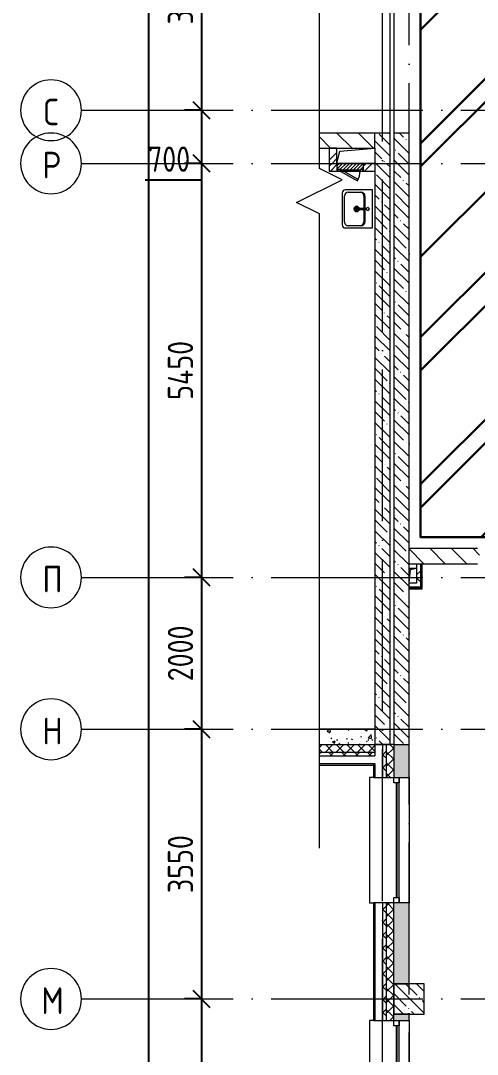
# Model space of a CAD drawing. Header units: millimetres. Extents: x -68946 to 690821, y -552984 to 293768.
# Drawn here: x 92437 to 98453, y -219310 to -205702 of the extents above; entities that cross this region are included whole.
import ezdxf

# ---------------------------------------------------------------- set-up
doc = ezdxf.new("R2010")
doc.units = ezdxf.units.MM
doc.linetypes.add('ADSK_Линия сетки', pattern=[2500, 2000, -250, 0, -250])
doc.layers.get('Defpoints').update_dxf_attribs({"color": 250})
for name, color, linetype, lineweight in [('1.2) Стяжка 6 вып.', 30, 'Continuous', 30), ('1.3) Звуко-изол           6 вып.', 90, 'Continuous', 30), ('1.4) Стяжка 6 вып.', 30, 'Continuous', 30), ('A-____-____-DIMS', 250, 'Continuous', 9), ('A-DETL-GENF-OTLN', 250, 'Continuous', 5), ('A-DOOR-____-MCUT', 250, 'Continuous', 5), ('A-DOOR-____-OTLN', 250, 'Continuous', 5), ('A-FLOR-____-OTLN', 250, 'Continuous', 9), ('A-GENM-____-MCUT', 250, 'Continuous', 25), ('A-GENM-____-OTLN', 250, 'Continuous', 9), ('A-GLAZ-____-MCUT', 250, 'Continuous', 9), ('A-GLAZ-____-OTLN', 250, 'Continuous', 5), ('A-WALL-____-MCUT', 250, 'Continuous', 13), ('A-WALL-____-PATT', 250, 'Continuous', 13), ('A-WALL-FNSH-MCUT', 250, 'Continuous', 13), ('I-WALL-____-OTLN', 250, 'Continuous', 9), ('P-SANR-FIXT-OTLN', 250, 'Continuous', 9), ('S-COLS-____-MCUT', 250, 'Continuous', 25), ('S-COLS-____-OTLN', 250, 'Continuous', 9), ('S-GRID-____-IDEN', 250, 'Continuous', 9), ('S-GRID-____-OTLN', 250, 'Continuous', 9)]:
    doc.layers.add(name, color=color, linetype=linetype, lineweight=lineweight)
doc.styles.add('GOST Common', font='', dxfattribs={"width": 0.9, "height": 350})
doc.styles.get("Standard").update_dxf_attribs({"font": 'ГОСТ тип А.ttf'})
doc.styles.get('GOST Common').set_extended_font_data('GOST Common')
doc.dimstyles.new('А3', dxfattribs={"dimtxt": 333, "dimasz": 222, "dimexe": 222, "dimexo": 111, "dimgap": 111, "dimtad": 1, "dimtoh": 1, "dimdec": 0, "dimrnd": 0.0015, "dimzin": 0, "dimdsep": 46, "dimtxsty": 'Standard', "dimblk": 'OBLIQUE', "dimcen": 0, "dimclrd": 7, "dimclre": 7, "dimclrt": 7, "dimadec": 0, "dimazin": 0, "dimtfac": 1, "dimtdec": 0, "dimtofl": 0, "dimtmove": 0, "dimatfit": 3, "dimfxl": 1, "dimtolj": 1, "dimtzin": 0, "dimarcsym": 0})
pattern_1 = [(135, (28052.9, -258555.93), (-84.85281, -84.85281), []), (225, (28052.9, -258555.93), (84.85281, -84.85281), [])]
pattern_2 = [(45, (28052.91, -258555.93), (-70.71068, 70.71068), []), (135, (28052.91, -258555.93), (-70.71068, -70.71068), [])]
pattern_3 = [(135, (28052.9, -258555.93), (-142.5612, -142.5612), []), (135, (28195.47, -258555.93), (-142.5612, -142.5612), [252.016, -50.403, 3.353, -47.05])]
pattern_4 = [(50, (28052.9, -258555.93), (364.3679, -31.8783), [38.1, -419.1]), (355, (28052.9, -258555.93), (-70.4859, 382.1133), [30.48, -335.28]), (100.451, (28083.27, -258558.6), (293.885, 350.2334), [32.38, -356.18]), (46.184, (28052.9, -258454.33), (542.1585, -84.0858), [57.15, -628.65]), (96.636, (28098.1, -258461.34), (474.805, 494.8554), [48.57, -534.27]), (351.184, (28052.9, -258454.33), (474.8102, 494.85), [45.72, -502.92]), (21, (28103.7, -258479.73), (303.2285, -204.5305), [38.1, -419.1]), (326, (28103.7, -258479.73), (123.6039, 368.376), [30.48, -335.28]), (71.451, (28128.97, -258496.77), (426.8341, 163.8427), [32.38, -356.18]), (37.5, (28052.9, -258555.93), (6.17665, 169.11015), [16.764, -314.452, 16.764, -323.596, -336.55]), (37.5, (28052.9, -258555.93), (6.17665, 169.11015), [-671.576, 16.764, -319.786]), (7.5, (28052.9, -258555.93), (133.63888, 200.3615), [16.764, -177.292, 16.764, -306.832, -128.27]), (7.5, (28052.9, -258555.93), (133.63888, 200.3615), [-517.652, 16.764, -111.506]), (327.5, (27939.62, -258555.93), (271.18182, -11.45836), [16.764, -110.236, 16.764, -379.476, -525.78]), (327.5, (27939.62, -258555.93), (271.18182, -11.45836), [-523.24, 16.764, -509.016]), (317.5, (27888.82, -258555.93), (296.2585, 50.85285), [16.764, -148.336, 16.764, -246.38, -373.38]), (317.5, (27888.82, -258555.93), (296.2585, 50.85285), [-428.244, 16.764, -356.616])]
pattern_5 = [(135, (28052.9, -258555.93), (-141.42136, -141.42136), [])]
pattern_6 = [(45, (28052.9, -258555.93), (-224.5064, 224.5064), []), (45, (28132.28, -258555.93), (0, 449.0128), []), (45, (27973.53, -258555.93), (0, 449.0128), [])]

# ---------------------------------------------------------------- blocks, each defined once
blk = doc.blocks.new('Раковина_АИ_3D_Рен_МГН_Santek Neo 50 - Раковина 500x400x170-20710989-АР1_Маркировочный план 3 этажа секция 2_3')
at = {"layer": 'P-SANR-FIXT-OTLN', "lineweight": 5}
for p, q in [((-250, 25), (-250, -335)), ((250, 25), (-250, 25)), ((250, -335), (250, 25)), ((-220, -295), (-220, -125)), ((-170, -75), (-10, -75)), ((-170, -90), (170, -90)), ((-10, -167), (-10, -50)), ((10, -50), (10, -167)), ((10, -75), (170, -75)), ((220, -125), (220, -295)), ((-220, -295), (-220, -140)), ((35, -185), (-35, -185)), ((-10, -167), (10, -167)), ((-6, -137), (-7, -137)), ((-7, -137), (-7, -137)), ((-6, -137), (6, -137)), ((0, -150), (0, -220)), ((7, -137), (6, -137)), ((7, -137), (7, -137)), ((220, -140), (220, -295)), ((-210, -375), (210, -375)), ((170, -345), (-170, -345)), ((170, -345), (-170, -345))]:
    blk.add_line(p, q, dxfattribs=at)
for centre, radius, start, end in [((-170, -125), 50, 90, 180), ((-170, -140), 50, 90, 180), ((0, -35), 18, 360, 180), ((0, -35), 18, 180, 250.809), ((0, -35), 18, 289.191, 360), ((0, -35), 18, 295.1932, 300), ((0, -35), 18, 309.9994, 315), ((0, -35), 18, 324.9997, 330), ((170, -125), 50, 0, 90), ((170, -140), 50, 0, 90), ((0, -185), 35, 0, 180), ((0, -185), 35, 106.6727, 180), ((0, -185), 35, 180, 0), ((0, -185), 35, 180, 360), ((0, -185), 23, 360, 180), ((0, -185), 23, 115.3299, 180), ((0, -185), 23, 180, 360), ((0, -185), 23, 180, 360), ((0, -185), 35, 0, 73.3273), ((0, -185), 23, 360, 64.6701), ((-210, -335), 40, 180, 270), ((-170, -295), 50, 180, 270), ((-170, -295), 50, 180, 270), ((170, -295), 50, 270, 0), ((170, -295), 50, 270, 0), ((210, -335), 40, 270, 0)]:
    blk.add_arc(centre, radius, start, end, dxfattribs=at)
for points in [[(-6, -52), (-6, -52), (-6, -52), (-6, -52)], [(6, -52), (6, -52), (6, -52), (6, -52)]]:
    blk.add_open_spline(points, degree=3, dxfattribs=at)
blk = doc.blocks.new('Сифон Orio для МГН - Сифон бутылочный-18345292-АР1_Маркировочный план 3 этажа секция 2_3')
at = {"layer": 'P-SANR-FIXT-OTLN', "lineweight": 5}
for start, end in [(90, 233.7432), (165, 233.7432), (165, 233.7432), (165, 180), (105, 135), (105, 135), (306.2568, 90), (345, 75), (345, 75), (45, 75), (345, 15), (195, 233.7432), (306.2568, 315), (306.2568, 315), (306.2568, 315)]:
    blk.add_arc((0, 0), 16, start, end, dxfattribs=at)
blk = doc.blocks.new('Окно_СКБ_1Ст1 - 120_Окно_СКБ_1Ст_1650_ОК17_E60-37619705-АР1_Маркировочный план 3 этажа секция 2_3')
at = {"layer": 'A-GLAZ-____-MCUT'}
for p, q in [((-825, -195), (-825, -125)), ((-825, -125), (-755, -125)), ((-755, -125), (-755, -195)), ((755, -195), (755, -125)), ((755, -125), (825, -125)), ((825, -125), (825, -195)), ((-755, -195), (-825, -195)), ((825, -195), (755, -195))]:
    blk.add_line(p, q, dxfattribs=at)
at = {"layer": 'A-GLAZ-____-MCUT', "lineweight": 5}
for p, q in [((755, -155), (-755, -155)), ((755, -165), (-755, -165))]:
    blk.add_line(p, q, dxfattribs=at)
at = {"layer": 'A-GLAZ-____-OTLN'}
blk.add_line((-825, -195), (825, -195), dxfattribs=at)
blk = doc.blocks.new('Окно_СКБ_2Ст1 - Окно_СКБ_2Ст_3300_ОКп-1_e60-37619719-АР1_Маркировочный план 3 этажа секция 2_3')
at = {"layer": 'A-GLAZ-____-MCUT'}
for p, q in [((-1650, -195), (-1650, -125)), ((-1650, -125), (-1580, -125)), ((-1580, -125), (-1580, -195)), ((750, -195), (750, -125)), ((750, -125), (820, -125)), ((820, -125), (820, -195)), ((1580, -195), (1580, -125)), ((1580, -125), (1650, -125)), ((1650, -125), (1650, -195)), ((-1580, -195), (-1650, -195)), ((820, -195), (750, -195)), ((1650, -195), (1580, -195))]:
    blk.add_line(p, q, dxfattribs=at)
at = {"layer": 'A-GLAZ-____-MCUT', "lineweight": 5}
for p, q in [((750, -155), (-1580, -155)), ((750, -165), (-1580, -165)), ((1580, -155), (820, -155)), ((1580, -165), (820, -165))]:
    blk.add_line(p, q, dxfattribs=at)
at = {"layer": 'A-GLAZ-____-OTLN'}
blk.add_line((-1650, -195), (1650, -195), dxfattribs=at)
blk = doc.blocks.new('WNW_Отлив1 - Отлив_металлический 2-28598290-АР1_Маркировочный план 3 этажа секция 2_3')
at = {"layer": 'A-GLAZ-____-OTLN'}
for p, q in [((1650, 320), (-1650, 320)), ((-1650, 320), (-1650, 270)), ((1650, 270), (1650, 320))]:
    blk.add_line(p, q, dxfattribs=at)
blk = doc.blocks.new('WNW_Отлив1 - Отлив_металлический 2-28603322-АР1_Маркировочный план 3 этажа секция 2_3')
at = {"layer": 'A-GLAZ-____-OTLN'}
for p, q in [((825, 320), (-825, 320)), ((-825, 320), (-825, 270)), ((825, 270), (825, 320))]:
    blk.add_line(p, q, dxfattribs=at)
blk = doc.blocks.new('_Wn_-As_OpeningMEP_floor__Rectangular - _Wn_-As_OpeningMEP_floor__Rectangular-32466847-АР1_Маркировочный план 3 этажа секция 2_3')
at = {"layer": 'A-DETL-GENF-OTLN', "lineweight": 5}
for p, q in [((-212, 112), (250, 150)), ((-250, -50), (-212, 112))]:
    blk.add_line(p, q, dxfattribs=at)
blk = doc.blocks.new('_Wn_-As_OpeningMEP_floor__Rectangular - _Wn_-As_OpeningMEP_floor__Rectangular-34853280-АР1_Маркировочный план 3 этажа секция 2_3')
at = {"layer": 'A-DETL-GENF-OTLN', "lineweight": 5}
for p, q in [((-32, 132), (50, 150)), ((-50, -50), (-32, 132))]:
    blk.add_line(p, q, dxfattribs=at)
blk = doc.blocks.new('АР_Люк - ЛРС_ВК_350х400_наружный_NCS S 1000-N-42749090-АР1_Маркировочный план 3 этажа секция 2_3')
at = {"layer": 'A-DOOR-____-OTLN'}
h = blk.add_hatch(dxfattribs=at)
h.set_pattern_fill('FP_144', color=256, style=0, pattern_type=2)
h.set_pattern_definition([(45, (125, 0), (-22.6274, 22.6274), [])])
h.paths.add_polyline_path([(20, 50), (-50, 50), (-50, -50), (300, -50), (300, 50), (290, 50), (290, 30), (255, 30), (255, 50), (231, 50), (231, 41), (215, 50), (93, 50)])
h.paths.add_polyline_path([(-40, 47), (-26, 43), (-5, 43), (-5, 37), (-15, 40), (-40, 40), (-40, 43)])
at = {"layer": 'A-DETL-GENF-OTLN', "lineweight": 5}
for p, q in [((300, 50), (-50, 50)), ((-50, 50), (-50, -50)), ((300, -50), (300, 50)), ((-50, -50), (300, -50))]:
    blk.add_line(p, q, dxfattribs=at)
at = {"layer": 'A-DOOR-____-MCUT', "lineweight": 5}
for p, q in [((30, 180), (20, 163)), ((20, 163), (245, 33)), ((255, 50), (30, 180)), ((-5, 50), (-40, 50)), ((-40, 50), (-40, 30)), ((-40, 30), (-5, 30)), ((-5, 30), (-5, 50)), ((245, 33), (255, 50)), ((290, 50), (255, 50)), ((255, 50), (255, 30)), ((255, 30), (290, 30)), ((290, 30), (290, 50))]:
    blk.add_line(p, q, dxfattribs=at)
blk.add_arc((255, 50), 260, 150, 180, dxfattribs=at)
at = {"layer": 'A-DOOR-____-OTLN'}
blk.add_line((255, 50), (30, 180), dxfattribs=at)
blk = doc.blocks.new('ASML_АР_Отделка Люка - ВО Отделка люков_Грунтовка 0_Шпатлевка 0_Окраска 0_0-42723977-АР1_Маркировочный план 3 этажа секция 2_3')
at = {"layer": 'A-GENM-____-MCUT', "lineweight": 5}
for p, q in [((-165, 3), (-175, 3)), ((-175, 3), (-175, 0)), ((102, 3), (-130, 3)), ((130, 3), (126, 3)), ((175, 3), (165, 3)), ((175, 0), (175, 3)), ((-175, 0), (-165, 0)), ((-130, 0), (107, 0)), ((124, 0), (130, 0)), ((165, 0), (175, 0))]:
    blk.add_line(p, q, dxfattribs=at)
blk = doc.blocks.new('DET_L_Линия разрыва - М100-32542165-АР1_Маркировочный план 3 этажа секция 2_3')
at = {"layer": 'A-DETL-GENF-OTLN', "lineweight": 5}
for p, q in [((8500, 300), (8350, 0)), ((8800, -300), (8500, 300)), ((8350, 0), (0, 0)), ((8950, 0), (8800, -300)), ((17300, 0), (8950, 0))]:
    blk.add_line(p, q, dxfattribs=at)
blk = doc.blocks.new('Ось сетки - Круг_Ø8 мм-39983606-АР1_Маркировочный план 3 этажа секция 2_3')
at = {"layer": 'S-GRID-____-IDEN'}
for start, end in [(360, 180), (180, 360)]:
    blk.add_arc((0, 0), 4, start, end, dxfattribs=at)
blk = doc.blocks.new('_Oblique')
at = {"color": 0, "linetype": 'ByBlock', "lineweight": -2}
blk.add_line((-0.5, -0.5), (0.5, 0.5), dxfattribs=at)
blk = doc.blocks.new('*D4339')
at = {"layer": 'A-____-____-DIMS', "color": 7, "lineweight": -2, "transparency": 16777216}
for p, q in [((94808, -203881), (94597, -203881)), ((94819, -203881), (94819, -206881)), ((94808, -206881), (94597, -206881))]:
    blk.add_line(p, q, dxfattribs=at)
at = {"layer": 'Defpoints', "color": 0, "lineweight": 30, "transparency": 16777216}
for p in [(94919, -203881), (94819, -206881), (94919, -206881)]:
    blk.add_point(p, dxfattribs=at)
at = {"layer": 'A-____-____-DIMS', "color": 7, "lineweight": -2, "transparency": 16777216, "xscale": 222, "yscale": 222, "zscale": 222}
for p, rotation in [((94819, -203881), 90), ((94819, -206881), 270)]:
    blk.add_blockref('_Oblique', p, dxfattribs=dict(at, rotation=rotation))
at = {"layer": 'A-____-____-DIMS', "color": 7, "transparency": 16777216, "insert": (94542, -205381), "char_height": 333, "width": 2.48, "attachment_point": 5, "rotation": 90}
blk.add_mtext('\\A1;3000', dxfattribs=at)
blk = doc.blocks.new('*D4340')
at = {"layer": 'A-____-____-DIMS', "color": 7, "lineweight": -2, "transparency": 16777216}
for p, q in [((94808, -206881), (94597, -206881)), ((94819, -206881), (94819, -207581)), ((94808, -207581), (94597, -207581)), ((94819, -207581), (94819, -207803)), ((94819, -207803), (94076, -207803))]:
    blk.add_line(p, q, dxfattribs=at)
at = {"layer": 'Defpoints', "color": 0, "lineweight": 30, "transparency": 16777216}
for p in [(94919, -206881), (94819, -207581), (94919, -207581)]:
    blk.add_point(p, dxfattribs=at)
at = {"layer": 'A-____-____-DIMS', "color": 7, "lineweight": -2, "transparency": 16777216, "xscale": 222, "yscale": 222, "zscale": 222}
for p, rotation in [((94819, -206881), 90), ((94819, -207581), 270)]:
    blk.add_blockref('_Oblique', p, dxfattribs=dict(at, rotation=rotation))
at = {"layer": 'A-____-____-DIMS', "color": 7, "transparency": 16777216, "insert": (94392, -207525), "char_height": 333, "width": 1.86, "attachment_point": 5}
blk.add_mtext('\\A1;700', dxfattribs=at)
blk = doc.blocks.new('*D4341')
at = {"layer": 'A-____-____-DIMS', "color": 7, "lineweight": -2, "transparency": 16777216}
for p, q in [((94808, -207581), (94597, -207581)), ((94819, -207581), (94819, -213031)), ((94808, -213031), (94597, -213031))]:
    blk.add_line(p, q, dxfattribs=at)
at = {"layer": 'Defpoints', "color": 0, "lineweight": 30, "transparency": 16777216}
for p in [(94919, -207581), (94819, -213031), (94919, -213031)]:
    blk.add_point(p, dxfattribs=at)
at = {"layer": 'A-____-____-DIMS', "color": 7, "lineweight": -2, "transparency": 16777216, "xscale": 222, "yscale": 222, "zscale": 222}
for p, rotation in [((94819, -207581), 90), ((94819, -213031), 270)]:
    blk.add_blockref('_Oblique', p, dxfattribs=dict(at, rotation=rotation))
at = {"layer": 'A-____-____-DIMS', "color": 7, "transparency": 16777216, "insert": (94542, -210306), "char_height": 333, "width": 2.57, "attachment_point": 5, "rotation": 90}
blk.add_mtext('\\A1;5450', dxfattribs=at)
blk = doc.blocks.new('*D4342')
at = {"layer": 'A-____-____-DIMS', "color": 7, "lineweight": -2, "transparency": 16777216}
for p, q in [((94808, -213031), (94597, -213031)), ((94819, -213031), (94819, -215031)), ((94808, -215031), (94597, -215031))]:
    blk.add_line(p, q, dxfattribs=at)
at = {"layer": 'Defpoints', "color": 0, "lineweight": 30, "transparency": 16777216}
for p in [(94919, -213031), (94819, -215031), (94919, -215031)]:
    blk.add_point(p, dxfattribs=at)
at = {"layer": 'A-____-____-DIMS', "color": 7, "lineweight": -2, "transparency": 16777216, "xscale": 222, "yscale": 222, "zscale": 222}
for p, rotation in [((94819, -213031), 90), ((94819, -215031), 270)]:
    blk.add_blockref('_Oblique', p, dxfattribs=dict(at, rotation=rotation))
at = {"layer": 'A-____-____-DIMS', "color": 7, "transparency": 16777216, "insert": (94542, -214031), "char_height": 333, "width": 2.48, "attachment_point": 5, "rotation": 90}
blk.add_mtext('\\A1;2000', dxfattribs=at)
blk = doc.blocks.new('*D4343')
at = {"layer": 'A-____-____-DIMS', "color": 7, "lineweight": -2, "transparency": 16777216}
for p, q in [((94808, -215031), (94597, -215031)), ((94819, -215031), (94819, -218581)), ((94808, -218581), (94597, -218581))]:
    blk.add_line(p, q, dxfattribs=at)
at = {"layer": 'Defpoints', "color": 0, "lineweight": 30, "transparency": 16777216}
for p in [(94919, -215031), (94819, -218581), (94919, -218581)]:
    blk.add_point(p, dxfattribs=at)
at = {"layer": 'A-____-____-DIMS', "color": 7, "lineweight": -2, "transparency": 16777216, "xscale": 222, "yscale": 222, "zscale": 222}
for p, rotation in [((94819, -215031), 90), ((94819, -218581), 270)]:
    blk.add_blockref('_Oblique', p, dxfattribs=dict(at, rotation=rotation))
at = {"layer": 'A-____-____-DIMS', "color": 7, "transparency": 16777216, "insert": (94542, -216806), "char_height": 333, "width": 2.48, "attachment_point": 5, "rotation": 90}
blk.add_mtext('\\A1;3550', dxfattribs=at)
blk = doc.blocks.new('*D4344')
at = {"layer": 'A-____-____-DIMS', "color": 7, "lineweight": -2, "transparency": 16777216}
for p, q in [((94808, -218581), (94597, -218581)), ((94819, -218581), (94819, -222781)), ((94808, -222781), (94597, -222781))]:
    blk.add_line(p, q, dxfattribs=at)
at = {"layer": 'Defpoints', "color": 0, "lineweight": 30, "transparency": 16777216}
for p in [(94919, -218581), (94819, -222781), (94919, -222781)]:
    blk.add_point(p, dxfattribs=at)
at = {"layer": 'A-____-____-DIMS', "color": 7, "lineweight": -2, "transparency": 16777216, "xscale": 222, "yscale": 222, "zscale": 222}
for p, rotation in [((94819, -218581), 90), ((94819, -222781), 270)]:
    blk.add_blockref('_Oblique', p, dxfattribs=dict(at, rotation=rotation))
at = {"layer": 'A-____-____-DIMS', "color": 7, "transparency": 16777216, "insert": (94542, -220681), "char_height": 333, "width": 2.57, "attachment_point": 5, "rotation": 90}
blk.add_mtext('\\A1;4200', dxfattribs=at)
blk = doc.blocks.new('*D4354')
at = {"layer": 'A-____-____-DIMS', "color": 7, "lineweight": -2, "transparency": 16777216}
for p, q in [((94108, -200181), (93897, -200181)), ((94119, -200181), (94119, -258531)), ((94108, -258531), (93897, -258531))]:
    blk.add_line(p, q, dxfattribs=at)
at = {"layer": 'Defpoints', "color": 0, "lineweight": 30, "transparency": 16777216}
for p in [(94219, -200181), (94119, -258531), (94219, -258531)]:
    blk.add_point(p, dxfattribs=at)
at = {"layer": 'A-____-____-DIMS', "color": 7, "lineweight": -2, "transparency": 16777216, "xscale": 222, "yscale": 222, "zscale": 222}
for p, rotation in [((94119, -200181), 90), ((94119, -258531), 270)]:
    blk.add_blockref('_Oblique', p, dxfattribs=dict(at, rotation=rotation))
at = {"layer": 'A-____-____-DIMS', "color": 7, "transparency": 16777216, "insert": (93842, -229356), "char_height": 333, "width": 3.1, "attachment_point": 5, "rotation": 90}
blk.add_mtext('\\A1;58350', dxfattribs=at)

msp = doc.modelspace()

# ---------------------------------------------------------------- hatches: boundary and pattern name
at = {"layer": '1.2) Стяжка 6 вып.', "lineweight": 30}
h = msp.add_hatch(dxfattribs=at)
h.set_pattern_fill('ANSI31', color=256, scale=333)
h.paths.add_polyline_path([(101839.6845, -212502.8976), (97705.6485, -212502.8976), (97705.6485, -200302.8952), (101839.6845, -200302.8952)])
at = {"layer": '1.3) Звуко-изол           6 вып.', "lineweight": 30}
h = msp.add_hatch(dxfattribs=at)
h.set_pattern_fill('ANSI31', color=256, scale=500)
h.paths.add_polyline_path([(101839.6845, -212502.8976), (97705.6485, -212502.8976), (97705.6485, -200302.8952), (101839.6845, -200302.8952)])
at = {"layer": '1.4) Стяжка 6 вып.', "lineweight": 30}
h = msp.add_hatch(dxfattribs=at)
h.set_pattern_fill('ANSI32', color=256, scale=333)
h.paths.add_polyline_path([(101839.6845, -212502.8976), (97705.6485, -212502.8976), (97705.6485, -200302.8952), (101839.6845, -200302.8952)])
at = {"layer": 'A-WALL-____-PATT', "lineweight": 15}
h = msp.add_hatch(dxfattribs=at)
h.set_pattern_fill('FP_1', color=256, style=0, pattern_type=2)
h.set_pattern_definition(pattern_5)
h.paths.add_polyline_path([(96502.9446, -207380.9292), (97102.9057, -207380.9286), (97102.9057, -207180.9292), (96371.6605, -207180.9292), (96371.6605, -207380.9292), (96472.3325, -207380.9292)])
h = msp.add_hatch(dxfattribs=at)
h.set_pattern_fill('FP_19', color=256, style=0, pattern_type=2)
h.set_pattern_definition(pattern_3)
h.paths.add_polyline_path([(97102.9184, -215230.8689), (97302.9057, -215230.8689), (97302.9057, -207180.9292), (97102.9057, -207180.9292), (97102.9057, -215230.8689)])
h = msp.add_hatch(dxfattribs=at)
h.set_pattern_fill('FP_19', color=256, style=0, pattern_type=2)
h.set_pattern_definition(pattern_3)
h.paths.add_polyline_path([(97352.9057, -215055.9292), (97552.9057, -215055.9292), (97552.9057, -207180.9292), (97352.9057, -207180.9292), (97352.9057, -214600.9286)])
h = msp.add_hatch(dxfattribs=at)
h.set_pattern_fill('FP_11', color=256, style=0, pattern_type=2)
h.set_pattern_definition(pattern_6)
h.paths.add_polyline_path([(96602.9057, -207580.9286), (96602.9037, -207580.9175), (96602.9057, -207570.9292)])
h.paths.add_polyline_path([(96502.9446, -207580.9292), (96602.9446, -207580.9286), (96602.8586, -207380.9292), (96502.9446, -207380.9292), (96502.9446, -207580.68)])
h = msp.add_hatch(dxfattribs=at)
h.set_pattern_fill('FP_11', color=256, style=0, pattern_type=2)
h.set_pattern_definition(pattern_6)
h.paths.add_polyline_path([(97102.9057, -207680.9292), (97102.9057, -207580.9292), (96952.9446, -207580.9292), (96952.9446, -207680.9292)])
h.paths.add_polyline_path([(96602.9446, -207680.9292), (96602.9058, -207580.9292), (96502.9446, -207580.9292), (96502.9446, -207680.9292)])
h = msp.add_hatch(dxfattribs=at)
h.set_pattern_fill('FP_1', color=256, style=0, pattern_type=2)
h.set_pattern_definition(pattern_5)
h.paths.add_polyline_path([(101212.9057, -212850.9286), (101982.9057, -212850.9286), (101982.8838, -212650.9286), (101182.9057, -212650.9286), (101182.9057, -212850.9286), (101202.943, -212850.9286)])
h.paths.add_polyline_path([(97552.9057, -212850.9286), (98482.9057, -212850.9286), (98482.9057, -212650.9286), (97552.9057, -212650.9286)])
h = msp.add_hatch(dxfattribs=at)
h.set_pattern_fill('FP_52', color=256, style=0, pattern_type=2)
h.set_pattern_definition([(45, (28052.9, -258555.93), (-141.42136, 141.42136), []), (135, (28052.9, -258555.93), (-141.42136, -141.42136), [])])
h.paths.add_polyline_path([(97652.9057, -213108.5372), (97702.9057, -213108.5372), (97702.9057, -212850.9286), (97652.9057, -212850.9286), (97652.9057, -213068.7128)])
h = msp.add_hatch(dxfattribs=at)
h.set_pattern_fill('FP_124', color=256, style=0, pattern_type=2)
h.set_pattern_definition(pattern_4)
h.paths.add_polyline_path([(96472.3325, -215230.9286), (97102.9057, -215230.8689), (97102.9057, -215030.9292), (96371.6605, -215030.9292), (96371.6605, -215230.9286)])
h = msp.add_hatch(dxfattribs=at)
h.set_pattern_fill('FP_19', color=256, style=0, pattern_type=2)
h.set_pattern_definition(pattern_3)
h.paths.add_polyline_path([(97352.9113, -215230.8695), (97552.9057, -215230.8695), (97552.9057, -215055.9292), (97352.9057, -215055.9292), (97352.9057, -215230.8695)])
h = msp.add_hatch(dxfattribs=at)
h.set_pattern_fill('FP_49', color=256, style=0, pattern_type=2)
h.set_pattern_definition(pattern_2)
h.paths.add_polyline_path([(96371.6605, -215330.9286), (97102.9057, -215330.4235), (97102.8615, -215230.9286), (96371.6605, -215230.9286), (96371.6605, -215266.8501)])
h = msp.add_hatch(dxfattribs=at)
h.set_pattern_fill('FP_48', color=256, style=0, pattern_type=2)
h.set_pattern_definition(pattern_1)
h.paths.add_polyline_path([(97202.9057, -232430.8689), (97252.9057, -232430.8689), (97252.9057, -225365.9292), (97202.9057, -225365.9292), (97202.9057, -232428.2373)])
h.paths.add_polyline_path([(97252.9057, -223715.9292), (97252.9057, -222165.9292), (97202.9057, -222165.9292), (97202.9057, -223715.9292)])
h.paths.add_polyline_path([(97252.9057, -218865.9292), (97252.9057, -217315.9292), (97202.9057, -217315.9292), (97202.9057, -218865.9292)])
h.paths.add_polyline_path([(97202.9057, -215665.9292), (97252.9057, -215665.9292), (97252.9057, -215230.9286), (97202.9057, -215230.9286), (97202.9057, -215500.9286)])
h = msp.add_hatch(dxfattribs=at)
h.set_pattern_fill('FP_49', color=256, style=0, pattern_type=2)
h.set_pattern_definition(pattern_2)
h.paths.add_polyline_path([(97352.9057, -232330.8689), (97352.9057, -225365.9292), (97252.9057, -225365.9292), (97252.9057, -232330.8689)])
h.paths.add_polyline_path([(97252.9057, -223715.9292), (97352.9057, -223715.9292), (97352.9057, -222165.9292), (97252.9057, -222165.9292), (97252.9057, -222914.3094)])
h.paths.add_polyline_path([(97252.9057, -218865.9292), (97352.9057, -218865.9292), (97352.9057, -217315.9292), (97252.9057, -217315.9292), (97252.9057, -218744.684)])
h.paths.add_polyline_path([(97252.9057, -215665.9292), (97352.9057, -215665.9292), (97352.9057, -215230.9286), (97252.9057, -215230.9286), (97252.9057, -215500.9286)])
h = msp.add_hatch(dxfattribs=at)
h.set_pattern_fill('FP_124', color=256, style=0, pattern_type=2)
h.set_pattern_definition(pattern_4)
h.paths.add_polyline_path([(97490.5626, -231930.9286), (97552.9057, -231930.9286), (97552.9057, -226230.9286), (97352.9057, -226230.9286), (97352.9057, -231930.9286)])
h.paths.add_polyline_path([(97552.9057, -225830.9286), (97552.9057, -225365.9292), (97352.9057, -225365.9292), (97352.9057, -225830.9286)])
h.paths.add_polyline_path([(97352.9057, -223715.9292), (97552.9057, -223715.9292), (97552.9057, -222980.9286), (97352.9057, -222980.9286), (97352.9057, -223100.9286)])
h.paths.add_polyline_path([(97552.9057, -222580.9286), (97552.9057, -222165.9292), (97352.9057, -222165.9292), (97352.9057, -222580.9286), (97422.9057, -222580.9286)])
h.paths.add_polyline_path([(97552.9057, -218865.9292), (97552.9057, -218780.9297), (97352.9057, -218780.9308), (97352.9057, -218865.9292), (97510.4054, -218865.9292)])
h.paths.add_polyline_path([(97552.9057, -218380.9286), (97552.9057, -217315.9292), (97352.9057, -217315.9292), (97352.9057, -218380.9286)])
h.paths.add_polyline_path([(97546.3046, -215665.9292), (97552.9057, -215665.9292), (97552.9057, -215230.8695), (97352.9057, -215230.9286), (97352.9057, -215665.9292), (97542.7137, -215665.9292)])
h = msp.add_hatch(dxfattribs=at)
h.set_pattern_fill('FP_48', color=256, style=0, pattern_type=2)
h.set_pattern_definition(pattern_1)
h.paths.add_polyline_path([(97102.9057, -215380.9286), (97102.9057, -215330.9286), (96371.6605, -215330.9286), (96371.6605, -215380.9286), (97082.9057, -215380.9286)])
at = {"layer": 'S-COLS-____-OTLN', "lineweight": 5}
h = msp.add_hatch(dxfattribs=at)
h.set_pattern_fill('FP_19', color=256, style=0, pattern_type=2)
h.set_pattern_definition(pattern_3)
h.paths.add_polyline_path([(97390.4644, -218780.9286), (97752.9057, -218780.9286), (97752.9057, -218380.9286), (97352.9057, -218380.9286), (97352.9057, -218780.9286)])

# ---------------------------------------------------------------- linework, layer by layer
at = {"layer": '1.2) Стяжка 6 вып.', "lineweight": 30}
msp.add_lwpolyline([(101839.6845, -212502.8976), (97705.6485, -212502.8976), (97705.6485, -200302.8952), (101839.6845, -200302.8952)], close=True, dxfattribs=at)
at = {"layer": 'A-FLOR-____-OTLN', "lineweight": 5}
for p, q in [((97302.9057, -207180.9292), (97302.9057, -203880.9286)), ((97352.9057, -203880.9286), (97352.9057, -207180.9292)), ((96602.9057, -207580.9286), (96602.9057, -207380.9292)), ((97552.9057, -212908.5372), (97652.9057, -212908.5372))]:
    msp.add_line(p, q, dxfattribs=at)
at = {"layer": 'A-WALL-____-MCUT', "color": 7, "lineweight": 15}
for p, q in [((97102.9057, -207180.9292), (96371.6605, -207180.9292)), ((96371.6605, -207380.9292), (97102.9057, -207380.9292)), ((96502.9446, -207380.9286), (96502.9446, -207680.9292)), ((96602.9446, -207380.9286), (96502.9446, -207380.9286)), ((96602.9446, -207580.9292), (96602.9446, -207380.9286)), ((97102.9057, -207580.9292), (96602.9446, -207580.9292)), ((96502.9446, -207680.9292), (96612.9446, -207680.9292)), ((96687.9446, -207680.9292), (96907.9446, -207680.9292)), ((96942.9446, -207680.9292), (97102.9057, -207680.9292)), ((98452.9057, -212650.9286), (97552.9057, -212650.9286)), ((97552.9057, -212850.9286), (98452.9057, -212850.9286)), ((97652.9057, -212850.9286), (97652.9057, -213108.5372)), ((97702.9057, -212850.9286), (97702.9057, -213158.5372)), ((97652.9057, -213108.5372), (97552.9057, -213108.5372)), ((97702.9057, -213158.5372), (97552.9057, -213158.5372)), ((97102.9057, -215030.9286), (96371.6605, -215030.9286)), ((96371.6605, -215230.9286), (97102.9057, -215230.9286)), ((97102.9057, -215230.9286), (97102.9057, -215230.8689)), ((97252.9057, -215230.9286), (97202.9057, -215230.9286)), ((97202.9057, -215230.9286), (97202.9057, -215665.9292)), ((97252.9057, -215230.9286), (97252.9057, -215665.9292)), ((97352.9057, -215230.8695), (97352.9057, -215665.9292)), ((97552.9057, -215665.9292), (97552.9057, -215230.8695)), ((97202.9057, -215665.9292), (97252.9057, -215665.9292)), ((97352.9057, -215665.9292), (97552.9057, -215665.9292)), ((97252.9057, -217315.9292), (97202.9057, -217315.9292)), ((97202.9057, -217315.9292), (97202.9057, -218865.9292)), ((97252.9057, -217315.9292), (97252.9057, -218865.9292)), ((97352.9057, -218380.9286), (97352.9057, -217315.9292)), ((97552.9057, -217315.9292), (97352.9057, -217315.9292)), ((97552.9057, -218380.9286), (97552.9057, -217315.9292)), ((97352.9057, -218865.9292), (97352.9057, -218780.9286)), ((97552.9057, -218865.9292), (97552.9057, -218780.9286)), ((97202.9057, -218865.9292), (97252.9057, -218865.9292)), ((97352.9057, -218865.9292), (97552.9057, -218865.9292))]:
    msp.add_line(p, q, dxfattribs=at)
at = {"layer": 'A-WALL-____-MCUT', "color": 250, "lineweight": 15}
for p, q in [((97302.9057, -207180.9292), (97102.9057, -207180.9292)), ((97302.9057, -215230.8689), (97302.9057, -207180.9292)), ((97552.9057, -207180.9292), (97352.9057, -207180.9292)), ((97352.9057, -207180.9292), (97352.9057, -215230.8695)), ((97552.9057, -215230.8695), (97552.9057, -207180.9292)), ((97102.9057, -207380.9292), (97102.9057, -215230.8689)), ((97102.9057, -215230.8689), (97302.9057, -215230.8689)), ((97352.9057, -215230.8695), (97552.9057, -215230.8695))]:
    msp.add_line(p, q, dxfattribs=at)
at = {"layer": 'A-WALL-____-MCUT', "lineweight": 15}
for p, q in [((97102.9057, -207380.9292), (97102.9057, -207180.9292)), ((97715.4057, -212850.9286), (97715.4057, -213171.0372)), ((97715.4057, -213171.0372), (97552.9057, -213171.0372)), ((97102.9057, -215230.9286), (97102.9057, -215380.9286)), ((96371.6605, -215330.9286), (97102.9057, -215330.9286)), ((96371.6605, -215380.9286), (97102.9057, -215380.9286)), ((96371.6605, -215480.9286), (97102.9057, -215480.9286)), ((97082.9057, -215500.9286), (97082.9057, -215480.9286)), ((97102.9057, -215480.9286), (97102.9057, -215665.9292)), ((97102.9057, -217315.9292), (97102.9057, -218865.9292)), ((97352.9057, -218380.9286), (97552.9057, -218380.9286)), ((97552.9057, -218780.9286), (97352.9057, -218780.9286))]:
    msp.add_line(p, q, dxfattribs=at)
at = {"layer": 'A-WALL-____-MCUT', "color": 10, "lineweight": 15}
for p, q in [((97202.9057, -215230.9286), (97102.9057, -215230.9286)), ((97352.9057, -215230.9286), (97252.9057, -215230.9286)), ((97102.9057, -215665.9292), (97202.9057, -215665.9292)), ((97252.9057, -215665.9292), (97352.9057, -215665.9292)), ((97202.9057, -217315.9292), (97102.9057, -217315.9292)), ((97352.9057, -217315.9292), (97252.9057, -217315.9292)), ((97352.9057, -218780.9286), (97352.9057, -218380.9286)), ((97102.9057, -218865.9292), (97202.9057, -218865.9292)), ((97252.9057, -218865.9292), (97352.9057, -218865.9292))]:
    msp.add_line(p, q, dxfattribs=at)
at = {"layer": 'A-WALL-FNSH-MCUT', "lineweight": 15}
for p, q in [((97727.9057, -213183.5372), (97727.9057, -212850.9286)), ((97552.9057, -213183.5372), (97727.9057, -213183.5372)), ((96371.6605, -215500.9286), (97082.9057, -215500.9286)), ((97082.9057, -215500.9286), (97082.9057, -215665.9292)), ((97082.9057, -215665.9292), (97102.9057, -215665.9292)), ((97102.9057, -217315.9292), (97082.9057, -217315.9292)), ((97082.9057, -217315.9292), (97082.9057, -218865.9292)), ((97082.9057, -218865.9292), (97102.9057, -218865.9292))]:
    msp.add_line(p, q, dxfattribs=at)
at = {"layer": 'I-WALL-____-OTLN', "lineweight": 15}
for p, q in [((97552.9057, -215665.9292), (97552.9057, -217315.9292)), ((97552.9057, -218865.9292), (97552.9057, -222165.9292))]:
    msp.add_line(p, q, dxfattribs=at)
at = {"layer": 'S-COLS-____-MCUT', "lineweight": 5}
for p, q in [((97352.9057, -218380.9286), (97352.9057, -218780.9286)), ((97752.9057, -218380.9286), (97552.9057, -218380.9286)), ((97752.9057, -218780.9286), (97752.9057, -218380.9286)), ((97552.9057, -218780.9286), (97752.9057, -218780.9286))]:
    msp.add_line(p, q, dxfattribs=at)
at = {"layer": 'S-COLS-____-OTLN', "lineweight": 5}
for p, q in [((97552.9057, -218380.9286), (97352.9057, -218380.9286)), ((97352.9057, -218780.9286), (97552.9057, -218780.9286))]:
    msp.add_line(p, q, dxfattribs=at)
at = {"layer": 'S-GRID-____-OTLN', "linetype": 'ADSK_Линия сетки'}
for p, q in [((97202.9057, -262294.7685), (97202.9057, -197353.9241)), ((97552.9057, -261024.7685), (97552.9057, -198623.9241)), ((93236.8325, -206880.9286), (181748.3453, -206880.9286)), ((93236.8325, -207580.9286), (184856.9445, -207580.9286)), ((93236.8325, -213030.9286), (184510.8783, -213030.9286)), ((93236.8325, -215030.9286), (184856.9445, -215030.9286)), ((93236.8325, -218580.9286), (184510.8783, -218580.9286))]:
    msp.add_line(p, q, dxfattribs=at)

# ---------------------------------------------------------------- block references
at = {"layer": 'A-DETL-GENF-OTLN', "lineweight": 5, "rotation": 269.9999999999994}
msp.add_blockref('DET_L_Линия разрыва - М100-32542165-АР1_Маркировочный план 3 этажа секция 2_3', (96371.6605, -199295.8454), dxfattribs=at)
at = {"layer": 'A-DOOR-____-OTLN', "rotation": 180}
msp.add_blockref('АР_Люк - ЛРС_ВК_350х400_наружный_NCS S 1000-N-42749090-АР1_Маркировочный план 3 этажа секция 2_3', (96902.9446, -207630.9292), dxfattribs=at)
at = {"layer": 'A-GENM-____-OTLN', "lineweight": 5, "rotation": 180}
msp.add_blockref('ASML_АР_Отделка Люка - ВО Отделка люков_Грунтовка 0_Шпатлевка 0_Окраска 0_0-42723977-АР1_Маркировочный план 3 этажа секция 2_3', (96777.9446, -207670.9292), dxfattribs=at)
at = {"layer": 'A-GLAZ-____-OTLN'}
for name, p in [('_Wn_-As_OpeningMEP_floor__Rectangular - _Wn_-As_OpeningMEP_floor__Rectangular-32466847-АР1_Маркировочный план 3 этажа секция 2_3', (96852.9057, -207530.9286)), ('_Wn_-As_OpeningMEP_floor__Rectangular - _Wn_-As_OpeningMEP_floor__Rectangular-34853280-АР1_Маркировочный план 3 этажа секция 2_3', (97602.9057, -213058.5372))]:
    msp.add_blockref(name, p, dxfattribs=at)
at = {"layer": 'A-GLAZ-____-OTLN', "rotation": 89.99999999999993}
for name, p in [('WNW_Отлив1 - Отлив_металлический 2-28603322-АР1_Маркировочный план 3 этажа секция 2_3', (97352.9057, -216490.9292)), ('Окно_СКБ_1Ст1 - 120_Окно_СКБ_1Ст_1650_ОК17_E60-37619705-АР1_Маркировочный план 3 этажа секция 2_3', (97227.9057, -216490.9292)), ('WNW_Отлив1 - Отлив_металлический 2-28598290-АР1_Маркировочный план 3 этажа секция 2_3', (97352.9057, -220515.9292)), ('Окно_СКБ_2Ст1 - Окно_СКБ_2Ст_3300_ОКп-1_e60-37619719-АР1_Маркировочный план 3 этажа секция 2_3', (97227.9057, -220515.9292))]:
    msp.add_blockref(name, p, dxfattribs=at)
at = {"layer": 'P-SANR-FIXT-OTLN', "lineweight": 5, "rotation": 270.0000000000003}
for name, p in [('Раковина_АИ_3D_Рен_МГН_Santek Neo 50 - Раковина 500x400x170-20710989-АР1_Маркировочный план 3 этажа секция 2_3', (97047.9177, -208180.9292)), ('Сифон Orio для МГН - Сифон бутылочный-18345292-АР1_Маркировочный план 3 этажа секция 2_3', (96854.9063, -208180.9292))]:
    msp.add_blockref(name, p, dxfattribs=at)
at = {"layer": 'S-GRID-____-IDEN', "xscale": 99.99999999999993, "yscale": 99.99999999999993, "zscale": 99.99999999999993, "rotation": 269.9999999999994}
for p in [(92836.8325, -206880.9286), (92836.8325, -207580.9286), (92836.8325, -213030.9286), (92836.8325, -215030.9286), (92836.8325, -218580.9286)]:
    msp.add_blockref('Ось сетки - Круг_Ø8 мм-39983606-АР1_Маркировочный план 3 этажа секция 2_3', p, dxfattribs=at)

# ---------------------------------------------------------------- texts
at = {"layer": 'S-GRID-____-IDEN', "color": 18, "true_color": 0x000000, "char_height": 350, "attachment_point": 1, "style": 'GOST Common'}
for s, insert, width in [('\\fGOST Common|b0|i0|c204|p34|;\\W.9;С', (92738.3596, -206728.3417), 274.177125), ('\\fGOST Common|b0|i0|c204|p34|;\\W.9;Р', (92723.5096, -207428.3417), 310.253062), ('\\fGOST Common|b0|i0|c204|p34|;\\W.9;П', (92723.5096, -212878.3417), 310.253062), ('\\fGOST Common|b0|i0|c204|p34|;\\W.9;Н', (92723.5096, -214878.3417), 310.253062), ('\\fGOST Common|b0|i0|c204|p34|;\\W.9;М', (92708.6596, -218428.3417), 346.329)]:
    msp.add_mtext(s, dxfattribs=dict(at, insert=insert, width=width))

# ---------------------------------------------------------------- dimensions: what is measured, and where the dimension line sits
at = {"layer": 'A-____-____-DIMS'}
for base, p1, p2, picture, middle in [((94119.2781, -258530.9286), (94219.263, -200180.9286), (94219.263, -258530.9286), '*D4354', (93841.7781, -229355.9286)), ((94819.2781, -206880.9286), (94919.263, -203880.9286), (94919.263, -206880.9286), '*D4339', (94541.7781, -205380.9286)), ((94819.2781, -207580.9286), (94919.263, -206880.9286), (94919.263, -207580.9286), '*D4340', (94391.9281, -207525.4286)), ((94819.2781, -213030.9286), (94919.263, -207580.9286), (94919.263, -213030.9286), '*D4341', (94541.7781, -210305.9286)), ((94819.2781, -215030.9286), (94919.263, -213030.9286), (94919.263, -215030.9286), '*D4342', (94541.7781, -214030.9286)), ((94819.2781, -218580.9286), (94919.263, -215030.9286), (94919.263, -218580.9286), '*D4343', (94541.7781, -216805.9286)), ((94819.2781, -222780.9286), (94919.263, -218580.9286), (94919.263, -222780.9286), '*D4344', (94541.7781, -220680.9286))]:
    dim = msp.add_linear_dim(base=base, p1=p1, p2=p2, angle=90, dimstyle='А3', dxfattribs=at)
    dim.commit()
    dim.dimension.update_dxf_attribs({"geometry": picture, "text_midpoint": middle})

doc.saveas('drawing.dxf')
